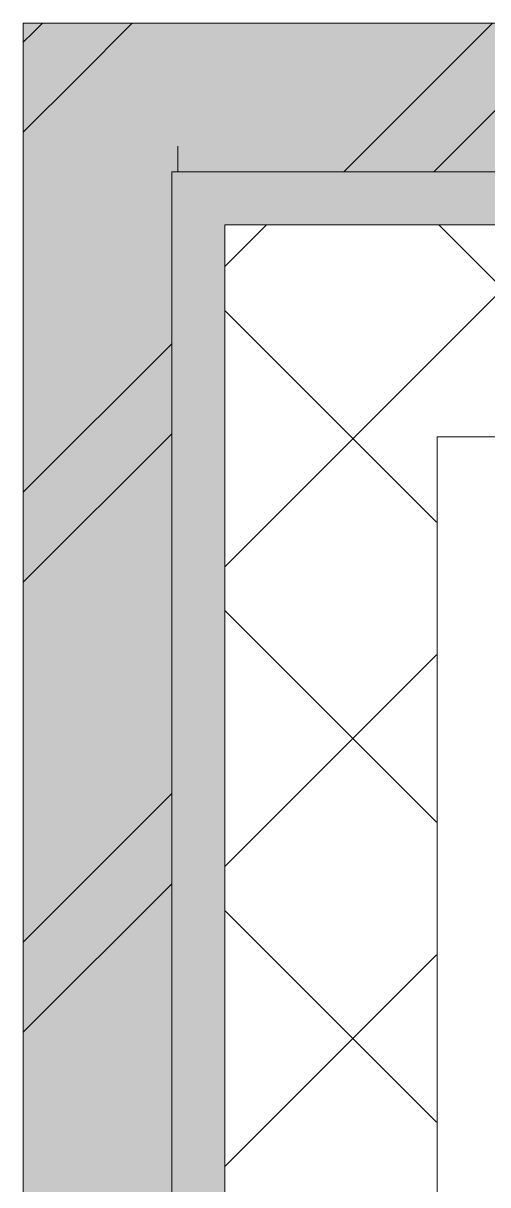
# Model space of a CAD drawing. Header units: millimetres. Extents: x -546 to 1681, y -650 to 1730.
# Drawn here: x 778.01 to 780.2, y 678.26 to 683.74 of the extents above; entities that cross this region are included whole.
import ezdxf

# ---------------------------------------------------------------- set-up
doc = ezdxf.new("R2010")
doc.units = ezdxf.units.MM

msp = doc.modelspace()

# ---------------------------------------------------------------- hatches: boundary and pattern name
at = {"true_color": 0xffffff}
h = msp.add_hatch(color=7, dxfattribs=at)
h.dxf.hatch_style = 2
h.paths.add_polyline_path([(778.0072, 683.7388), (778.7072, 683.7388), (778.7072, 683.0388)])
h = msp.add_hatch(color=7, dxfattribs=at)
h.dxf.hatch_style = 2
h.paths.add_polyline_path([(778.0072, 683.0388), (778.0072, 683.7388), (778.7072, 683.0388)])
h = msp.add_hatch(color=7, dxfattribs=at)
h.dxf.hatch_style = 2
h.paths.add_polyline_path([(830.8073, 683.7388), (830.8073, 683.0388), (778.7072, 683.0388), (778.7072, 683.7388)])
h = msp.add_hatch(color=7, dxfattribs=at)
h.dxf.hatch_style = 2
h.paths.add_polyline_path([(778.0072, 683.0388), (778.7072, 683.0388), (778.7072, 658.8618), (778.0072, 659.5738)])
h = msp.add_hatch(color=7)
h.dxf.hatch_style = 2
h.paths.add_polyline_path([(778.7072, 683.0388), (785.1572, 683.0388), (785.1572, 682.7888), (778.7072, 682.7888)])
h = msp.add_hatch(color=7)
h.dxf.hatch_style = 2
h.paths.add_polyline_path([(778.7072, 682.7888), (778.9572, 682.7888), (778.9572, 658.7618), (778.7072, 658.7618)])

# ---------------------------------------------------------------- linework, layer by layer
at = {"color": 7, "lineweight": 0}
for points in [[(778.0072, 683.7388), (778.7072, 683.7388)], [(778.0072, 683.7388), (778.0072, 659.5738)], [(778.0522, 683.6938), (778.0972, 683.7388)], [(778.2642, 683.4818), (778.5212, 683.7388)], [(830.8073, 683.7388), (778.7072, 683.7388)], [(779.5182, 683.0388), (780.2182, 683.7388)], [(779.9422, 683.0388), (780.6422, 683.7388)], [(778.0072, 683.6488), (778.0522, 683.6938)], [(778.0072, 683.2248), (778.2642, 683.4818)], [(778.7362, 683.0388), (778.7362, 683.1588)], [(785.1572, 683.0388), (778.7072, 683.0388)], [(778.7072, 683.0388), (778.7072, 658.8618)], [(778.7072, 658.8618), (778.7072, 683.0388)], [(778.7072, 683.0388), (831.5073, 683.0388)], [(785.1572, 682.7888), (778.9572, 682.7888)], [(778.9572, 682.7888), (778.9572, 658.7618)], [(778.0072, 681.5278), (778.7072, 682.2278)], [(778.0072, 681.1038), (778.7072, 681.8038)], [(785.1572, 681.7888), (779.9572, 681.7888)], [(779.9572, 681.7888), (779.9572, 658.7618)], [(778.0072, 679.4068), (778.7072, 680.1068)], [(778.0072, 678.9818), (778.7072, 679.6818)]]:
    msp.add_lwpolyline(points, dxfattribs=at)
at = {"color": 250, "lineweight": 0, "true_color": 0x1d1d1d}
for points in [[(778.9572, 682.5918), (779.1542, 682.7888)], [(779.5692, 681.7888), (780.5692, 682.7888)], [(780.9662, 681.7888), (779.9662, 682.7888)], [(779.5522, 681.7888), (778.9572, 682.3838)], [(778.9572, 681.1768), (779.5692, 681.7888)], [(779.9542, 681.3868), (779.5522, 681.7888)], [(779.9542, 679.9718), (778.9572, 680.9698)], [(778.9572, 679.7628), (779.9542, 680.7608)], [(779.9542, 678.5578), (778.9572, 679.5558)], [(778.9572, 678.3488), (779.9542, 679.3468)]]:
    msp.add_lwpolyline(points, dxfattribs=at)

doc.saveas('drawing.dxf')
